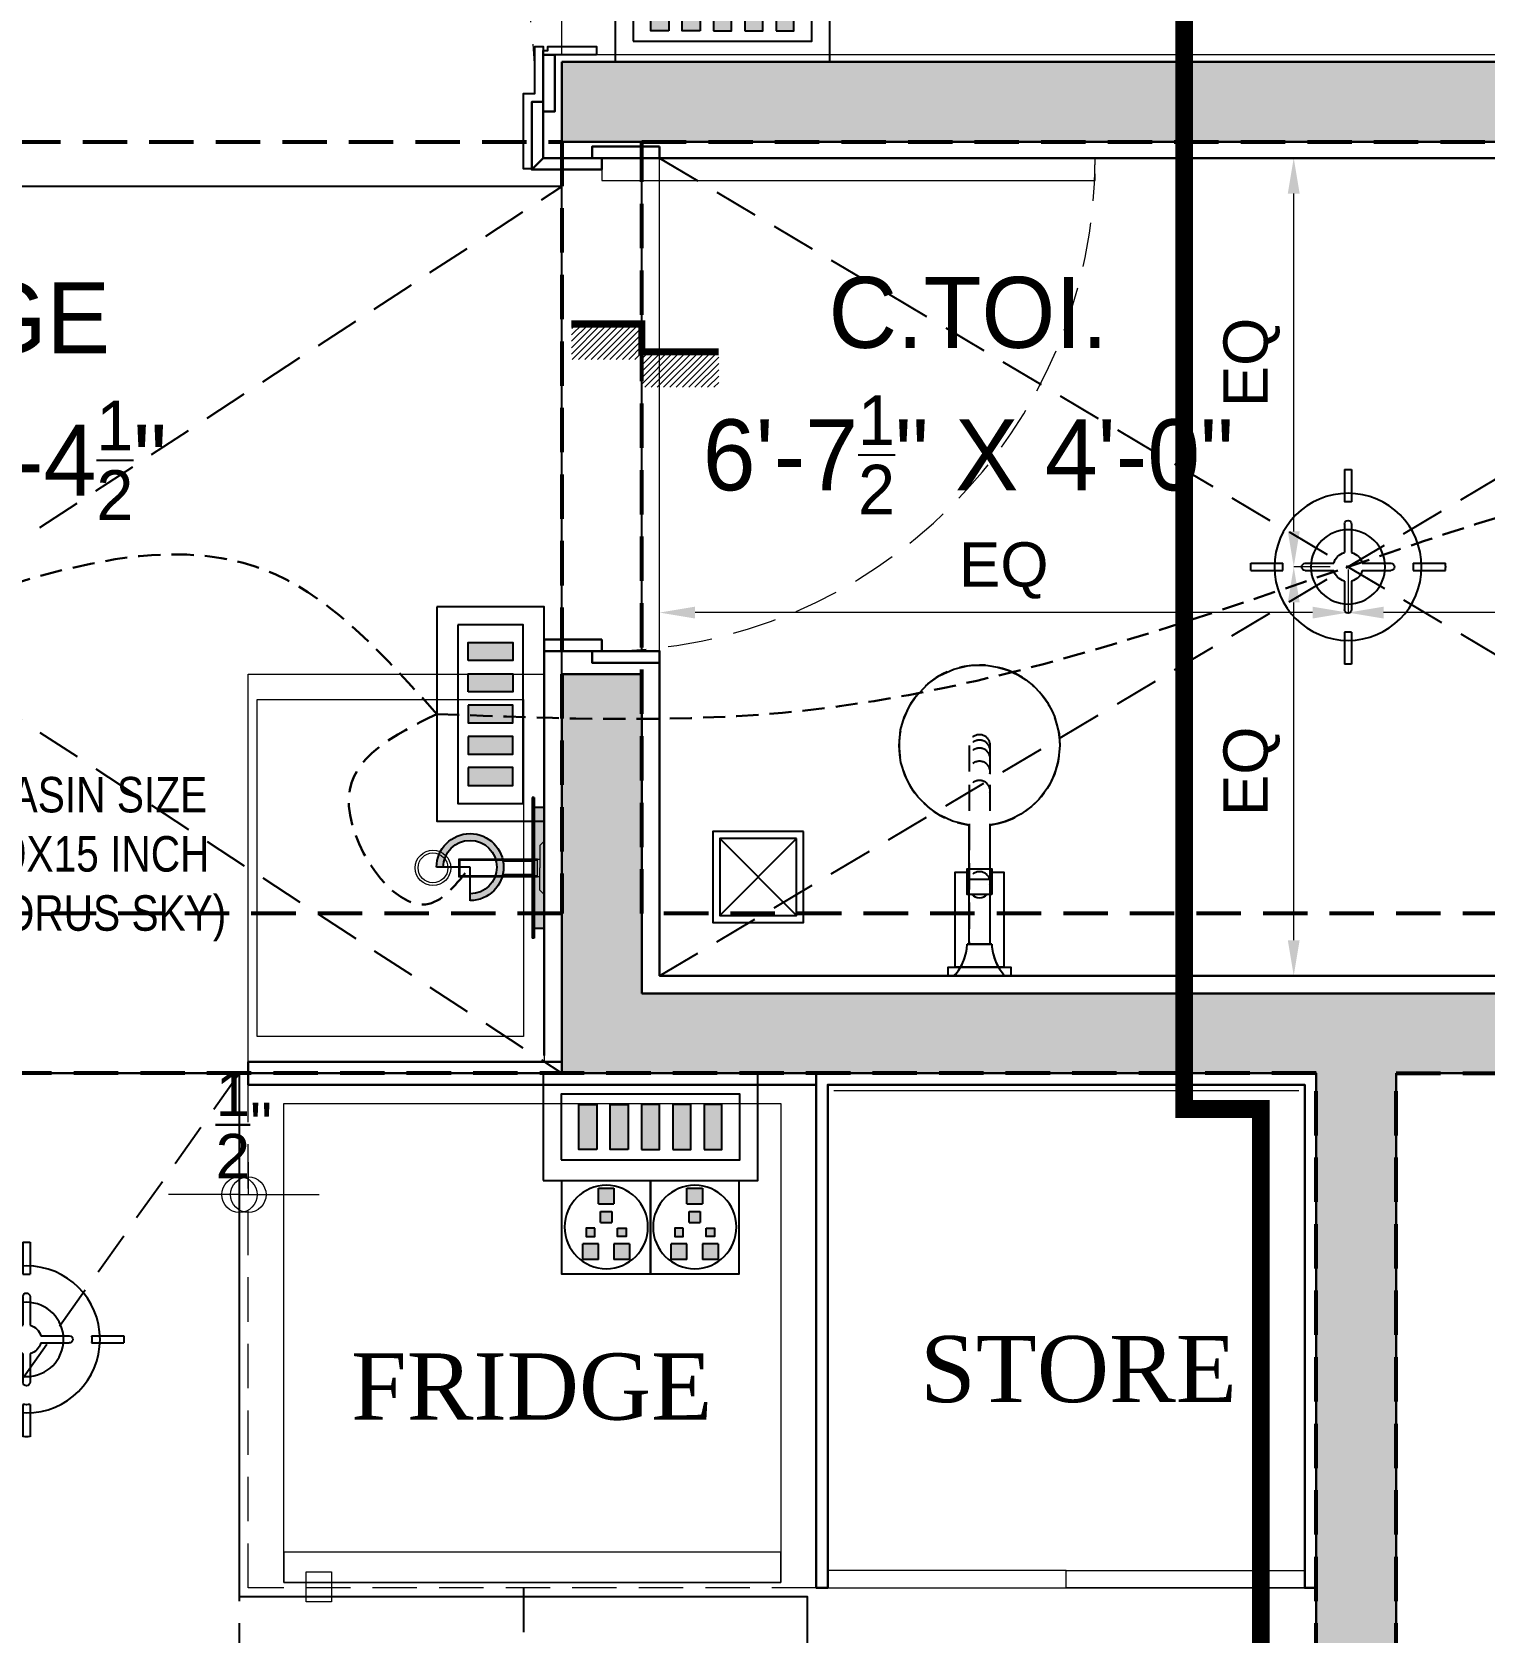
# Model space of a CAD drawing. Header units: inches. Extents: x 50354 to 53215, y -7830 to -6529.
# Drawn here: x 52980.6 to 53062.5, y -6867 to -6776.9 of the extents above; entities that cross this region are included whole.
import ezdxf

# ---------------------------------------------------------------- set-up
doc = ezdxf.new("R2010")
doc.units = ezdxf.units.IN
doc.header["$MEASUREMENT"] = 0
doc.header["$PDMODE"] = 2
for name, pattern in [('DASHED', [0.75, 0.5, -0.25]), ('DASHED2', [0.375, 0.25, -0.125]), ('HIDDEN', [0.375, 0.25, -0.125]), ('HIDDEN2', [0.1875, 0.125, -0.0625]), ('XR_ID 1F_FUR$0$XR_1F FURN$0$HIDDEN', [0.375, 0.25, -0.125])]:
    doc.linetypes.add(name, pattern=pattern)
for name, color, linetype in [('A-ST-02 HATCH', 7, 'Continuous'), ('BEAM', 6, 'DASHED'), ('CEILING', 7, 'Continuous'), ('d-w', 250, 'Continuous'), ('electriacl', 20, 'Continuous'), ('ELETRICAL', 6, 'Continuous'), ('granite', 16, 'Continuous'), ('TEXT', 7, 'Continuous'), ('XR_ID 1F_FUR$0$A-SANI-FIX', 134, 'Continuous')]:
    doc.layers.add(name, color=color, linetype=linetype)
for name, color, linetype, lineweight in [('DIM', 7, 'Continuous', 18), ('door', 251, 'Continuous', 9), ('FLOORING', 213, 'Continuous', 15), ('FUR', 252, 'Continuous', 18), ('INTEROR', 252, 'Continuous', 20), ('LVL.', 5, 'Continuous', 35), ('wall', 7, 'Continuous', 30)]:
    doc.layers.add(name, color=color, linetype=linetype, lineweight=lineweight)
doc.layers.add('FUNITURE', color=7, linetype='Continuous', lineweight=15, true_color=0x7d7673)
doc.styles.add('ARIAL', font='arial.ttf')
doc.styles.get("Standard").update_dxf_attribs({"font": 'ARLRDBD.TTF', "height": 3})
doc.dimstyles.new('dim01', dxfattribs={"dimtxt": 5.5, "dimasz": 4, "dimexe": 0, "dimexo": 1, "dimgap": 1, "dimtad": 1, "dimzin": 3, "dimdsep": 46, "dimlunit": 4, "dimtxsty": 'ARIAL', "dimblk": 'ARCHTICK', "dimcen": 4, "dimclrd": 250, "dimclre": 252, "dimclrt": 1, "dimadec": 0, "dimazin": 0, "dimtfac": 1, "dimtix": 1, "dimtmove": 2, "dimatfit": 3, "dimldrblk": 'ARCHTICK', "dimfxl": 1, "dimtolj": 1, "dimtzin": 0, "dimlwd": -1, "dimlwe": -1, "dimarcsym": 0})

# ---------------------------------------------------------------- blocks, each defined once
blk = doc.blocks.new('A$Ccdb0d0b3')
at = {"layer": 'XR_ID 1F_FUR$0$A-SANI-FIX', "lineweight": 0}
for p, q in [((16.17, 11.004), (15.92, 10.754)), ((16.17, 8.004), (16.17, 11.004)), ((11.43, 9), (11.43, 10)), ((15.79, 9.92), (11.43, 9.92)), ((15.79, 10), (15.92, 10)), ((11.43, 9.08), (15.79, 9.08)), ((15.79, 9.008), (15.92, 9.008)), ((16.17, 8.004), (15.92, 8.254))]:
    blk.add_line(p, q, dxfattribs=at)
for points in [[(15, 19), (15, 0), (0, 0), (0, 19)], [(11.35, 10), (11.35, 9), (15.79, 9), (15.79, 10)]]:
    blk.add_lwpolyline(points, close=True, dxfattribs=at)
for points in [[(16.17, 11.004), (15.92, 10.754), (15.92, 9.504)], [(16.17, 8.004), (15.92, 8.254), (15.92, 9.504)]]:
    blk.add_lwpolyline(points, dxfattribs=at)
for radius in [1, 0.84]:
    blk.add_circle((9.904, 9.5), radius, dxfattribs=at)
blk = doc.blocks.new('A$C429F5545')
at = {"layer": 'FLOORING', "ltscale": 20}
h = blk.add_hatch(dxfattribs=at)
h.set_pattern_fill('ANSI31', color=256)
h.set_pattern_definition([(45, (-31983.55618, 2830.83705), (-0.08838834765, 0.08838834765), [])])
h.paths.add_polyline_path([(2, 1.781), (0.014, 1.781), (0, 0.785), (1.986, 0.785), (1.986, 1)])
h.paths.add_polyline_path([(4.153, 1), (1.986, 1), (1.986, 0), (4.153, 0)])
at = {"layer": 'FLOORING', "ltscale": 20, "const_width": 0.2}
blk.add_lwpolyline([(0, 1.785), (1.986, 1.785), (1.986, 1), (4.153, 1)], dxfattribs=at)
blk = doc.blocks.new('XR_ID 1F_FUR$0$XR_1F FURN$0$A$C2113426E')
for p, q in [((316.3, 114.2), (329.7, 115)), ((329.7, 115), (351.8, 112.9)), ((256, 88.3), (269.1, 97.7)), ((269.1, 97.7), (286, 106.4)), ((286, 106.4), (305.4, 112.4)), ((305.4, 112.4), (316.3, 114.2)), ((351.8, 112.9), (369.6, 107.9)), ((369.6, 107.9), (387.6, 99.4)), ((387.6, 99.4), (398.3, 92.3)), ((398.3, 92.3), (417.9, 73.8)), ((229.1, 55.7), (239.6, 71.4)), ((239.6, 71.4), (256, 88.3)), ((417.9, 73.8), (429.6, 56.9)), ((221.4, 38.6), (229.1, 55.7)), ((429.6, 56.9), (438.7, 36.7)), ((215.7, 15), (221.4, 38.6)), ((438.7, 36.7), (443.4, 17.3)), ((443.4, 17.3), (444.4, 8.8)), ((444.4, 8.8), (444.7, 0)), ((216.2, -18.4), (215.7, -15)), ((217.4, -24.8), (216.2, -18.4)), ((444.1, -12), (441.8, -25.9)), ((444.7, 0), (444.1, -12)), ((220.3, -35.5), (217.4, -24.8)), ((224.5, -46.3), (220.3, -35.5)), ((437.3, -40.6), (430.9, -54.7)), ((441.8, -25.9), (437.3, -40.6)), ((231.2, -59.3), (224.5, -46.3)), ((242, -74.4), (231.2, -59.3)), ((423.6, -66.5), (414.7, -77.5)), ((430.9, -54.7), (423.6, -66.5)), ((252.4, -85.1), (242, -74.4)), ((267.9, -97), (252.4, -85.1)), ((403.3, -88.3), (391.6, -96.9)), ((414.7, -77.5), (403.3, -88.3)), ((274, -100.6), (267.9, -97)), ((288.7, -107.4), (274, -100.6)), ((306.4, -112.6), (288.7, -107.4)), ((329.7, -115), (306.4, -112.6)), ((346.1, -113.8), (329.7, -115)), ((370.8, -107.4), (346.1, -113.8)), ((378.5, -104.1), (370.8, -107.4)), ((391.6, -96.9), (378.5, -104.1))]:
    blk.add_line(p, q)
at = {"linetype": 'XR_ID 1F_FUR$0$XR_1F FURN$0$HIDDEN', "ltscale": 150}
for centre, radius, start, end in [((329.7, 0), 115, 187.4947, 172.5053), ((264.2, 0), 15.3, 258.5968, 101.4032), ((291.7, 0), 15.3, 258.5968, 101.4032), ((310.5, 0), 15.3, 258.5968, 101.4032), ((321.9, 0), 15.3, 258.5968, 101.4032), ((329.7, 0), 15.3, 258.5968, 101.4032)]:
    blk.add_arc(centre, radius, start, end, dxfattribs=at)
at = {"linetype": 'Continuous'}
blk.add_wipeout([(0, -45), (12, -45), (12, -35), (148, -35), (148, -17.5), (153, -17.5), (153, 17.5), (148, 17.5), (148, 35), (12, 35), (12, 45), (0, 45)], dxfattribs=at)
for p, q in [((0, -36), (0, 36)), ((0, 36), (2, 34.3)), ((2, 34.3), (5.6, 31.4)), ((5.6, 31.4), (9.8, 28.5)), ((9.8, 28.5), (16.7, 24.7)), ((16.7, 24.7), (24.8, 21.3)), ((24.8, 21.3), (33.1, 19)), ((33.1, 19), (38.3, 18.1)), ((38.3, 18.1), (45, 17.5)), ((45, 17.5), (45, 15)), ((45, 15), (215.7, 15)), ((20.9, -22.8), (15.6, -25.2)), ((25.5, -21.1), (20.9, -22.8)), ((33.4, -18.9), (25.5, -21.1)), ((41.3, -17.8), (33.4, -18.9)), ((45, -17.5), (41.3, -17.8)), ((215.7, -15), (45, -15)), ((45, -15), (45, -17.5)), ((2.6, -33.8), (0, -36)), ((10, -28.4), (2.6, -33.8)), ((15.6, -25.2), (10, -28.4))]:
    blk.add_line(p, q)
at = {"linetype": 'XR_ID 1F_FUR$0$XR_1F FURN$0$HIDDEN', "ltscale": 150}
for p, q in [((0, 36), (0, -36)), ((45, -17.5), (45, 17.5)), ((329.7, 15), (45, 15)), ((45, 15), (45, -15)), ((329.7, -15), (45, -15))]:
    blk.add_line(p, q, dxfattribs=at)
at = {"linetype": 'Continuous'}
blk.add_line((138, 17.5), (138, -16.9), dxfattribs=at)
for points in [[(0, 45), (12, 45), (12, -45), (0, -45)], [(116.4, -17.5), (116.4, 17.5), (153, 17.5), (153, -17.5)]]:
    blk.add_lwpolyline(points, close=True, dxfattribs=at)
blk.add_lwpolyline([(148, -17.5), (148, -35), (12, -35), (12, 35), (148, 35), (148, 17.5)], dxfattribs=at)
at = {"linetype": 'XR_ID 1F_FUR$0$XR_1F FURN$0$HIDDEN', "ltscale": 150}
for centre, radius, start, end in [((48, 88.7), 71.2, 227.6536, 267.6083), ((133.5, 0), 15.3, 258.5968, 101.4032), ((48, -88.7), 71.2, 92.3917, 132.3464)]:
    blk.add_arc(centre, radius, start, end, dxfattribs=at)
at = {"linetype": 'Continuous'}
blk.add_arc((126, 0), 14.6, 131.1373, 228.8627, dxfattribs=at)
blk = doc.blocks.new('A$C2115f274')
at = {"layer": 'XR_ID 1F_FUR$0$A-SANI-FIX', "lineweight": 30, "xscale": 0.0393700787, "yscale": 0.0393700787, "zscale": 0.0393700787, "rotation": 180}
blk.add_blockref('XR_ID 1F_FUR$0$XR_1F FURN$0$A$C2113426E', (0, 0), dxfattribs=at)
blk = doc.blocks.new('XR_ID 1F_FUR$0$XR_1F FURN$0$Xref-Changing Room$0$FD_Square')
at = {"color": 15}
for p, q in [((-55, -55), (55, 55)), ((-55, 55), (55, -55))]:
    blk.add_line(p, q, dxfattribs=at)
blk.add_lwpolyline([(-65, -65), (-65, 65), (65, 65), (65, -65)], close=True)
blk.add_lwpolyline([(-55, -55), (-55, 55), (55, 55), (55, -55)], close=True, dxfattribs=at)
blk = doc.blocks.new('A$C702c013f')
at = {"layer": 'FUR', "ltscale": 20}
for points in [[(0, 0), (0, 27), (28, 27), (28, 0)], [(0, 0), (28, 0), (28, 1.717), (0, 1.717)], [(1.268, 0.611), (2.687, 0.611), (2.687, -1.09), (1.268, -1.09)]]:
    blk.add_lwpolyline(points, close=True, dxfattribs=at)
at = {"layer": 'INTEROR', "color": 0, "insert": (3.789, 12.914), "char_height": 3.73109, "width": 162.06943, "attachment_point": 1}
blk.add_mtext('{\\fSylfaen|b0|i0|c0|p18;FRIDGE}', dxfattribs=at)
blk = doc.blocks.new('A$C614923fe')
at = {"layer": 'door', "color": 252}
blk.add_lwpolyline([(-0.47, -0.461), (-2.219, -0.461), (-2.221, 33.438, 0.009223), (-0.47, 33.438)], format="xyb", close=True, dxfattribs=at)
at = {"layer": 'FUNITURE', "linetype": 'HIDDEN', "ltscale": 10}
blk.add_arc((-0.47, 0.47), 32.96, 90.43397, 180, dxfattribs=at)
blk = doc.blocks.new('A$C02583b53')
at = {"layer": 'door', "color": 252}
blk.add_lwpolyline([(0, 0), (0, -1.256), (27.79, -1.258, -0.011806), (27.79, 0)], format="xyb", close=True, dxfattribs=at)
at = {"layer": 'FUNITURE', "linetype": 'HIDDEN', "ltscale": 10}
blk.add_arc((0, 0), 27.79, 270, 0, dxfattribs=at)
blk = doc.blocks.new('A$C5F573D35')
at = {"color": 1}
for p, q in [((-0.201, 5.483), (-0.201, 3.672)), ((0.201, 5.483), (0.201, 3.672)), ((-0.201, 2.413), (-0.201, 0.802)), ((0.201, 2.413), (0.201, 0.802)), ((-3.672, 0.201), (-5.483, 0.201)), ((-0.802, 0.201), (-2.413, 0.201)), ((2.413, 0.201), (0.802, 0.201)), ((5.483, 0.201), (3.672, 0.201)), ((-3.672, -0.201), (-5.483, -0.201)), ((-0.802, -0.201), (-2.413, -0.201)), ((-0.201, -0.802), (-0.201, -2.413)), ((0.201, -0.802), (0.201, -2.413)), ((2.413, -0.201), (0.802, -0.201)), ((5.483, -0.201), (3.672, -0.201)), ((-0.201, -3.672), (-0.201, -5.483)), ((0.201, -3.672), (0.201, -5.483))]:
    blk.add_line(p, q, dxfattribs=at)
for radius in [4.146, 2.092]:
    blk.add_circle((0, 0), radius, dxfattribs=at)
for centre, radius, start, end in [((0, 0), 5.483, 87.90335, 92.09665), ((0, 0), 3.678, 86.87322, 93.12678), ((0, 2.413), 0.201, 360, 180), ((0, 0), 5.483, 177.90335, 182.09665), ((0, 0), 3.678, 176.87322, 183.12678), ((-2.413, 0), 0.201, 90, 270), ((0, 0), 0.827, 104.03641, 165.96359), ((0, 0), 0.827, 14.03641, 75.96359), ((2.413, 0), 0.201, 270, 90), ((0, 0), 3.678, 356.87322, 3.12678), ((0, 0), 5.483, 357.90335, 2.09665), ((0, 0), 0.827, 194.03641, 255.96359), ((0, 0), 0.827, 284.03641, 345.96359), ((0, -2.413), 0.201, 180, 0), ((0, 0), 3.678, 266.87322, 273.12678), ((0, 0), 5.483, 267.90335, 272.09665)]:
    blk.add_arc(centre, radius, start, end, dxfattribs=at)
blk = doc.blocks.new('_Origin')
at = {"color": 0, "linetype": 'ByBlock', "lineweight": -2}
blk.add_line((0, 0), (-1, 0), dxfattribs=at)
blk.add_circle((0, 0), 0.5, dxfattribs=at)
blk = doc.blocks.new('*D852')
at = {"layer": 'Defpoints', "color": 0, "transparency": 16777216}
for p in [(52992.332, -6839.229), (52992.832, -6839.554), (52992.832, -6842.391)]:
    blk.add_point(p, dxfattribs=at)
at = {"layer": 'DIM', "color": 252, "transparency": 16777216}
for p, q in [((52992.332, -6840.229), (52992.332, -6842.391)), ((52992.832, -6840.554), (52992.832, -6842.391))]:
    blk.add_line(p, q, dxfattribs=at)
at = {"layer": 'DIM', "transparency": 16777216}
for p, q in [((52990.332, -6842.391), (52988.332, -6842.391)), ((52992.332, -6842.391), (52992.832, -6842.391)), ((52994.832, -6842.391), (52996.832, -6842.391))]:
    blk.add_line(p, q, dxfattribs=at)
at = {"layer": 'DIM', "transparency": 16777216, "xscale": 2, "yscale": 2, "zscale": 2}
blk.add_blockref('_Origin', (52992.332, -6842.391), dxfattribs=at)
at = {"layer": 'DIM', "transparency": 16777216, "xscale": 2, "yscale": 2, "zscale": 2, "rotation": 180}
blk.add_blockref('_Origin', (52992.832, -6842.391), dxfattribs=at)
at = {"layer": 'DIM', "color": 1, "lineweight": 30, "transparency": 16777216, "insert": (52992.582, -6838.465), "char_height": 2.5, "attachment_point": 5, "style": 'ARIAL'}
blk.add_mtext('\\A1;{\\H1x;\\S1/2;}"', dxfattribs=at)
blk = doc.blocks.new('_ArchTick')
at = {"color": 0, "linetype": 'ByBlock', "const_width": 0.15}
blk.add_lwpolyline([(-0.5, -0.5), (0.5, 0.5)], dxfattribs=at)
blk = doc.blocks.new('*D879')
at = {"layer": 'Defpoints', "color": 0, "transparency": 16777216}
for p in [(53051.733, -6783.97), (53054.792, -6783.97), (53054.792, -6807.01)]:
    blk.add_point(p, dxfattribs=at)
at = {"layer": 'DIM', "color": 252, "transparency": 16777216}
for p, q in [((53053.792, -6783.97), (53051.733, -6783.97)), ((53053.792, -6807.01), (53051.733, -6807.01))]:
    blk.add_line(p, q, dxfattribs=at)
at = {"layer": 'DIM', "transparency": 16777216}
blk.add_line((53051.733, -6805.01), (53051.733, -6785.97), dxfattribs=at)
for points in [[(53051.4, -6785.97), (53052.067, -6785.97), (53051.733, -6783.97)], [(53051.4, -6805.01), (53052.067, -6805.01), (53051.733, -6807.01)]]:
    blk.add_solid(points, dxfattribs=at)
at = {"layer": 'DIM', "color": 1, "lineweight": 30, "transparency": 16777216, "insert": (53049.364, -6795.49), "char_height": 2.5, "attachment_point": 5, "rotation": 90, "style": 'ARIAL'}
blk.add_mtext('\\A1;EQ', dxfattribs=at)
blk = doc.blocks.new('*D858')
at = {"layer": 'Defpoints', "color": 0, "transparency": 16777216}
for p in [(53051.733, -6807.01), (53054.147, -6807.01), (53054.147, -6830.05)]:
    blk.add_point(p, dxfattribs=at)
at = {"layer": 'DIM', "color": 252, "transparency": 16777216}
for p, q in [((53053.147, -6807.01), (53051.733, -6807.01)), ((53053.147, -6830.05), (53051.733, -6830.05))]:
    blk.add_line(p, q, dxfattribs=at)
at = {"layer": 'DIM', "transparency": 16777216}
blk.add_line((53051.733, -6828.05), (53051.733, -6809.01), dxfattribs=at)
for points in [[(53051.4, -6809.01), (53052.067, -6809.01), (53051.733, -6807.01)], [(53051.4, -6828.05), (53052.067, -6828.05), (53051.733, -6830.05)]]:
    blk.add_solid(points, dxfattribs=at)
at = {"layer": 'DIM', "color": 1, "lineweight": 30, "transparency": 16777216, "insert": (53049.364, -6818.53), "char_height": 2.5, "attachment_point": 5, "rotation": 90, "style": 'ARIAL'}
blk.add_mtext('\\A1;EQ', dxfattribs=at)
blk = doc.blocks.new('*D859')
at = {"layer": 'Defpoints', "color": 0, "transparency": 16777216}
for p in [(53093.582, -6803.916), (53054.792, -6807.01), (53054.792, -6809.586)]:
    blk.add_point(p, dxfattribs=at)
at = {"layer": 'DIM', "color": 252, "transparency": 16777216}
for p, q in [((53093.582, -6804.916), (53093.582, -6809.586)), ((53054.792, -6808.01), (53054.792, -6809.586))]:
    blk.add_line(p, q, dxfattribs=at)
at = {"layer": 'DIM', "transparency": 16777216}
blk.add_line((53091.582, -6809.586), (53056.792, -6809.586), dxfattribs=at)
for points in [[(53056.792, -6809.253), (53056.792, -6809.92), (53054.792, -6809.586)], [(53091.582, -6809.253), (53091.582, -6809.92), (53093.582, -6809.586)]]:
    blk.add_solid(points, dxfattribs=at)
at = {"layer": 'DIM', "color": 1, "lineweight": 30, "transparency": 16777216, "insert": (53074.187, -6807.217), "char_height": 2.5, "attachment_point": 5, "style": 'ARIAL'}
blk.add_mtext('\\A1;EQ', dxfattribs=at)
blk = doc.blocks.new('*D860')
at = {"layer": 'Defpoints', "color": 0, "transparency": 16777216}
for p in [(53054.792, -6806.166), (53016.002, -6809.26), (53016.002, -6809.586)]:
    blk.add_point(p, dxfattribs=at)
at = {"layer": 'DIM', "color": 252, "transparency": 16777216}
for p, q in [((53054.792, -6807.166), (53054.792, -6809.586)), ((53016.002, -6810.26), (53016.002, -6809.586))]:
    blk.add_line(p, q, dxfattribs=at)
at = {"layer": 'DIM', "transparency": 16777216}
blk.add_line((53052.792, -6809.586), (53018.002, -6809.586), dxfattribs=at)
for points in [[(53018.002, -6809.253), (53018.002, -6809.92), (53016.002, -6809.586)], [(53052.792, -6809.253), (53052.792, -6809.92), (53054.792, -6809.586)]]:
    blk.add_solid(points, dxfattribs=at)
at = {"layer": 'DIM', "color": 1, "lineweight": 30, "transparency": 16777216, "insert": (53035.397, -6807.217), "char_height": 2.5, "attachment_point": 5, "style": 'ARIAL'}
blk.add_mtext('\\A1;EQ', dxfattribs=at)
blk = doc.blocks.new('A$C6BFC328C')
h = blk.add_hatch(color=252)
h.paths.add_polyline_path([(6.5, 2.92), (5, 2.92), (5, 1.42), (6.5, 1.42)])
h.paths.add_polyline_path([(6.16, 3.62), (6.16, 4.43), (5.34, 4.43), (5.34, 3.62)])
h.paths.add_polyline_path([(4.79, 6.04), (3.71, 6.04), (3.71, 4.96), (4.79, 4.96)])
h.paths.add_polyline_path([(3.5, 8.27), (3.5, 6.77), (5, 6.77), (5, 8.27)])
h.paths.add_polyline_path([(3.16, 3.62), (3.16, 4.43), (2.34, 4.43), (2.34, 3.62)])
h.paths.add_polyline_path([(3.5, 1.42), (3.5, 2.92), (2, 2.92), (2, 1.42)])
for p, q in [((5, 8.27), (3.5, 8.27)), ((3.5, 8.27), (3.5, 6.77)), ((5, 6.77), (5, 8.27)), ((5, 6.77), (3.5, 6.77)), ((4.79, 6.04), (3.71, 6.04)), ((3.71, 6.04), (3.71, 4.96)), ((4.79, 4.96), (3.71, 4.96)), ((4.79, 4.96), (4.79, 6.04)), ((2, 2.92), (2, 1.42)), ((2, 2.92), (3.5, 2.92)), ((3.5, 2.92), (3.5, 1.42)), ((5, 2.92), (6.5, 2.92)), ((5, 1.42), (5, 2.92)), ((6.5, 1.42), (6.5, 2.92)), ((2, 1.42), (3.5, 1.42)), ((5, 1.42), (6.5, 1.42))]:
    blk.add_line(p, q)
for points in [[(8.5, 9), (0, 9), (0, 0), (8.5, 0)], [(3.16, 4.43), (2.34, 4.43), (2.34, 3.62), (3.16, 3.62)], [(5.34, 4.43), (6.16, 4.43), (6.16, 3.62), (5.34, 3.62)]]:
    blk.add_lwpolyline(points, close=True)
blk.add_circle((4.24, 4.54), 4)
blk = doc.blocks.new('A$C098C3DE6')
h = blk.add_hatch(color=252)
h.paths.add_polyline_path([(4.5, 3.22), (3, 3.22), (3, -0.54), (4.5, -0.54)])
h.paths.add_polyline_path([(7.12, 3.22), (5.62, 3.22), (5.62, -0.54), (7.12, -0.54)])
h.paths.add_polyline_path([(9.75, 3.22), (8.25, 3.22), (8.25, -0.54), (9.75, -0.54)])
h.paths.add_polyline_path([(10.87, -0.54), (12.37, -0.54), (12.37, 3.22), (10.87, 3.22)])
h.paths.add_polyline_path([(15, 3.22), (13.5, 3.22), (13.5, -0.54), (15, -0.54)])
for points in [[(18, 5.84), (0, 5.84), (0, -3.16), (18, -3.16)], [(16.5, 4.09), (1.5, 4.09), (1.5, -1.41), (16.5, -1.41)], [(4.5, 3.22), (3, 3.22), (3, -0.54), (4.5, -0.54)], [(7.12, 3.22), (5.62, 3.22), (5.62, -0.54), (7.12, -0.54)], [(9.75, 3.22), (8.25, 3.22), (8.25, -0.54), (9.75, -0.54)], [(10.87, 3.22), (12.37, 3.22), (12.37, -0.54), (10.87, -0.54)], [(13.5, 3.22), (15, 3.22), (15, -0.54), (13.5, -0.54)]]:
    blk.add_lwpolyline(points, close=True)
blk = doc.blocks.new('A$C2A2F43BF')
at = {"layer": 'ELETRICAL', "xscale": 0.8240838502533734, "yscale": 0.8240838502533734, "zscale": 0.8240838502533734}
blk.add_blockref('A$C098C3DE6', (-2.88, 0.78), dxfattribs=at)
blk = doc.blocks.new('A$Ce8dab729')
at = {"layer": 'FUR'}
for p, q in [((16.732, 29.611), (16.732, 74.124)), ((17.717, 29.576), (17.717, 74.124)), ((18.701, 29.541), (18.701, 74.124)), ((66, 64.282), (0, 64.282)), ((66, 63.298), (0, 63.298)), ((66, 62.313), (0, 62.313))]:
    blk.add_line(p, q, dxfattribs=at)
at = {"layer": 'FUR', "ltscale": 20}
for points in [[(66, 75), (66, 3), (0, 3), (0, 75)], [(66, 3), (66, 0), (0, 0), (0, 3)]]:
    blk.add_lwpolyline(points, close=True, dxfattribs=at)
at = {"layer": 'FUR'}
for centre, radius, start, end in [((0.991, 18.349), 3.256, 1.91861, 35.88698), ((5.103, 21.269), 1.788, 214.44343, 284.18284), ((11.79, -5.194), 25.507, 86.22198, 104.18284), ((15.152, -5.194), 25.507, 75.81716, 93.77802), ((21.839, 21.269), 1.788, 255.81716, 325.55657), ((25.951, 18.349), 3.256, 144.11302, 178.08139), ((34.978, 18.349), 3.256, 1.91861, 35.88698), ((39.09, 21.269), 1.788, 214.44343, 284.18284), ((45.777, -5.194), 25.507, 86.22198, 104.18284), ((49.139, -5.194), 25.507, 75.81716, 93.77802), ((55.826, 21.269), 1.788, 255.81716, 325.55657), ((59.938, 18.349), 3.256, 144.11302, 178.08139), ((41.315, 11.389), 37.738, 169.20261, 176.99342), ((-14.372, 11.389), 37.738, 3.00658, 10.79739), ((75.301, 11.389), 37.738, 169.20261, 176.99342), ((19.614, 11.389), 37.738, 3.00658, 10.79739), ((41.315, 15.347), 37.738, 183.00658, 190.79739), ((-14.372, 15.347), 37.738, 349.20261, 356.99342), ((75.301, 15.347), 37.738, 183.00658, 190.79739), ((19.614, 15.347), 37.738, 349.20261, 356.99342), ((0.991, 8.387), 3.256, 324.11302, 358.08139), ((0.991, 8.387), 3.256, 324.11302, 358.08139), ((0.991, 8.387), 3.256, 324.11302, 358.08139), ((25.951, 8.387), 3.256, 181.91861, 215.88698), ((25.951, 8.387), 3.256, 181.91861, 215.88698), ((25.951, 8.387), 3.256, 181.91861, 215.88698), ((34.978, 8.387), 3.256, 324.11302, 358.08139), ((34.978, 8.387), 3.256, 324.11302, 358.08139), ((34.978, 8.387), 3.256, 324.11302, 358.08139), ((59.938, 8.387), 3.256, 181.91861, 215.88698), ((59.938, 8.387), 3.256, 181.91861, 215.88698), ((59.938, 8.387), 3.256, 181.91861, 215.88698), ((5.103, 5.467), 1.788, 75.81716, 145.55657), ((21.839, 5.467), 1.788, 34.44343, 104.18284), ((39.09, 5.467), 1.788, 75.81716, 145.55657), ((55.826, 5.467), 1.788, 34.44343, 104.18284), ((11.79, 31.93), 25.507, 255.81716, 273.77802), ((15.152, 31.93), 25.507, 266.22198, 284.18284), ((45.777, 31.93), 25.507, 255.81716, 273.77802), ((49.139, 31.93), 25.507, 266.22198, 284.18284)]:
    blk.add_arc(centre, radius, start, end, dxfattribs=at)
for points, knots in [([(54.425, 32.939), (53.119, 32.105), (49.278, 29.651), (36.567, 28.785), (20.305, 29.451), (0, 29.997)], [0, 0, 0, 0, 4.667193, 13.734324, 55.09667, 55.09667, 55.09667, 55.09667]), ([(66, 26.605), (66.064, 27.253), (58.451, 28.265), (55.489, 31.703), (54.425, 32.939)], [0, 0, 0, 0, 8.68982, 13.565889, 13.565889, 13.565889, 13.565889]), ([(0, 29.997), (19.891, 28.526), (35.488, 26.083), (57.207, 26.457), (66, 26.605)], [0, 0, 0, 0, 39.822879, 66.149382, 66.149382, 66.149382, 66.149382])]:
    blk.add_open_spline(points, degree=3, knots=knots, dxfattribs=at)
blk = doc.blocks.new('grsegregr')
at = {"layer": 'FUR', "ltscale": 20}
blk.add_blockref('A$Ce8dab729', (50742.939, -6778.15), dxfattribs=at)
blk = doc.blocks.new('A$C6E955235')
h = blk.add_hatch(color=5)
h.paths.add_polyline_path([(0.67, 8.74), (0, 8.74), (0, 0.67), (0.67, 0.67)])
h.paths.add_polyline_path([(6.75, 4.76), (7.21, 4.76, 2.414214), (4.96, 2.51), (4.96, 2.97, -2.414214)])
at = {"color": 5}
for p, q in [((0, 0.67), (0, 8.74)), ((0, 8.74), (0.67, 8.74)), ((0.67, 9.41), (0.67, 0)), ((0.67, 9.41), (0.81, 9.41)), ((0.81, 9.41), (0.81, 0)), ((0.81, 5.16), (2.76, 5.16)), ((4.96, 2.51), (4.96, 4.76)), ((4.96, 4.76), (7.21, 4.76)), ((0.81, 4.25), (2.79, 4.25)), ((0.67, 0.67), (0, 0.67)), ((0.67, 0), (0.81, 0))]:
    blk.add_line(p, q, dxfattribs=at)
for radius in [2.24, 1.79]:
    blk.add_arc((4.96, 4.76), radius, 0, 270, dxfattribs=at)

msp = doc.modelspace()

# ---------------------------------------------------------------- hatches: boundary and pattern name
at = {"layer": 'A-ST-02 HATCH', "ltscale": 5, "true_color": 0x636466, "transparency": 33554687}
h = msp.add_hatch(color=251, dxfattribs=at)
h.dxf.hatch_style = 1
h.paths.add_polyline_path([(52974.50219, -6622.55013), (53028.50219, -6622.55013), (53028.50219, -6646.55013), (53033.00219, -6646.55013), (53033.00219, -6618.05013), (52911.50219, -6618.05013), (52911.50219, -6646.55013), (52916.00219, -6646.55013), (52916.00219, -6622.55013), (52970.00219, -6622.55013), (52970.00219, -6783.05013), (52974.50219, -6783.05013)])
h.paths.add_polyline_path([(53177.50219, -6939.55013), (53173.00219, -6939.55013), (53173.00219, -7070.05013), (53023.00219, -7070.05013), (53023.00219, -7079.05013), (53177.50219, -7079.05013)])
h.paths.add_polyline_path([(52981.00219, -6939.55013), (52976.50219, -6939.55013), (52976.50219, -7079.05013), (52981.00219, -7079.05013)])
h.paths.add_polyline_path([(52976.50219, -6992.05013), (52952.50219, -6992.05013), (52952.50219, -6996.55013), (52976.50219, -6996.55013)])
h.paths.add_polyline_path([(52976.50219, -7074.55013), (52952.50219, -7074.55013), (52952.50219, -7079.05013), (52976.50219, -7079.05013)])
h.paths.add_polyline_path([(52896.50219, -6917.55013), (52892.00219, -6917.55013), (52892.00219, -6944.05013), (52946.50219, -6944.05013), (52946.50219, -6939.55013), (52896.50219, -6939.55013)])
h.paths.add_polyline_path([(53057.50219, -6835.55013), (53099.00219, -6835.55013), (53099.00219, -6819.05013), (53094.50219, -6819.05013), (53094.50219, -6831.05013), (53015.00219, -6831.05013), (53015.00219, -6813.05013), (53010.50219, -6813.05013), (53010.50219, -6835.55013), (53053.00219, -6835.55013), (53053.00219, -6944.05013), (53069.50219, -6944.05013), (53069.50219, -6939.55013), (53057.50219, -6939.55013)])
h.paths.add_polyline_path([(52934.00219, -6778.55013), (52929.50219, -6778.55013), (52929.50219, -6831.05013), (52883.00219, -6831.05013), (52883.00219, -6835.55013), (52892.00219, -6835.55013), (52892.00219, -6859.95013), (52896.50219, -6859.95013), (52896.50219, -6835.55013), (52934.00219, -6835.55013)])
h.paths.add_polyline_path([(53099.00219, -6642.05013), (53094.50219, -6642.05013), (53094.50219, -6778.55013), (53010.50219, -6778.55013), (53010.50219, -6783.05013), (53094.50219, -6783.05013), (53094.50219, -6795.05013), (53099.00219, -6795.05013), (53099.00219, -6783.05013)])
h.paths.add_polyline_path([(52845.50219, -6642.05013), (52845.50219, -6831.05013), (52836.50219, -6831.05013), (52836.50219, -6835.55013), (52859.00219, -6835.55013), (52859.00219, -6831.05013), (52850.00219, -6831.05013), (52850.00219, -6783.05013), (52899.50219, -6783.05013), (52899.50219, -6778.55013), (52850.00219, -6778.55013), (52850.00219, -6642.05013)])

# ---------------------------------------------------------------- linework, layer by layer
at = {"layer": 'BEAM', "color": 240, "lineweight": 53, "ltscale": 5, "true_color": 0xed1f24}
for points in [[(53010.50219, -6783.05013), (53010.50219, -6826.55013), (52852.25219, -6826.55013), (52852.25219, -6783.05013)], [(52904.00219, -6936.55013), (53053.00219, -6936.55013), (53053.00219, -6835.55013), (52904.00219, -6835.55013)]]:
    msp.add_lwpolyline(points, close=True, dxfattribs=at)
at = {"layer": 'CEILING', "ltscale": 5}
for points in [[(53008.80219, -6784.57013), (53008.33219, -6784.57013), (53008.33219, -6780.33013), (53008.98219, -6780.33013), (53008.98219, -6777.68024), (53009.45219, -6777.68023), (53009.45219, -6780.80013), (53008.80219, -6780.80013)], [(53012.45219, -6778.15019), (53009.45219, -6778.15023), (53009.45218, -6777.91518), (53009.70218, -6777.91518), (53009.70218, -6777.68023), (53012.45219, -6777.68013)], [(52934.00219, -6835.55013), (53010.50219, -6835.55013), (53010.50221, -6785.57008), (52934.00221, -6785.57008)]]:
    msp.add_lwpolyline(points, close=True, dxfattribs=at)
at = {"layer": 'CEILING'}
msp.add_lwpolyline([(52920.60219, -6835.55013), (52920.60219, -6936.55013), (53024.33219, -6936.55013), (53024.33219, -6865.05013), (52992.33219, -6865.05013), (52992.33219, -6835.55013)], close=True, dxfattribs=at)
at = {"layer": 'd-w', "lineweight": -3, "ltscale": 20}
msp.add_line((53015.00219, -6811.76013), (53015.00219, -6783.97013), dxfattribs=at)
at = {"layer": 'electriacl', "color": 6, "linetype": 'HIDDEN2', "lineweight": 30, "ltscale": 10, "const_width": 1}
msp.add_lwpolyline([(53045.56373, -6774.05013), (53045.56373, -6837.5616), (53049.87719, -6837.5616), (53049.87719, -6910.74091), (53060.53273, -6910.74091)], dxfattribs=at)
at = {"layer": 'electriacl', "color": 3, "linetype": 'HIDDEN2', "lineweight": 30, "ltscale": 10}
msp.add_spline([(53054.79219, -6807.01013), (53077.95972, -6801.05179), (53094.50219, -6801.39033)], degree=3, dxfattribs=at)
at = {"layer": 'electriacl', "color": 187, "linetype": 'HIDDEN2', "lineweight": 30, "ltscale": 10, "true_color": 0x4a328b}
for points in [[(53003.45862, -6815.3037), (52994.34213, -6807.42337), (52972.2522, -6810.5601)], [(53029.00219, -7085.0937), (53019.7076, -7092.81997), (53009.74618, -7094.32086), (53001.10212, -7018.82022), (52995.29782, -6943.07691), (52992.33219, -6895.46464), (52971.19599, -6858.9184), (52952.9898, -6829.09894), (52941.87086, -6811.88423), (52934.40219, -6810.02513)], [(53003.45862, -6815.3037), (52998.5, -6820), (53003, -6826), (53005.32411, -6823.92581)]]:
    msp.add_spline(points, degree=3, dxfattribs=at)
at = {"layer": 'ELETRICAL', "color": 7, "linetype": 'DASHED2', "ltscale": 10, "true_color": 0xffffff}
msp.add_line((52992.33219, -6835.55013), (52920.60219, -6936.55013), dxfattribs=at)
at = {"layer": 'ELETRICAL', "color": 18, "linetype": 'DASHED2', "ltscale": 10, "true_color": 0x000000}
msp.add_line((52992.33219, -6936.55013), (52992.33219, -6835.55013), dxfattribs=at)
at = {"layer": 'ELETRICAL', "color": 7, "linetype": 'DASHED2', "ltscale": 10}
for points in [[(52934.00219, -6835.55013), (53010.50221, -6785.57008)], [(52934.00221, -6785.57008), (53010.50219, -6835.55013)], [(53008.33219, -6864.55013), (53008.33219, -6936.55013)]]:
    msp.add_lwpolyline(points, dxfattribs=at)
at = {"layer": 'FUNITURE', "ltscale": 20}
for points in [[(53025.48219, -6864.55013), (53038.91719, -6864.55013), (53038.91719, -6863.56588), (53025.48219, -6863.56588)], [(53052.35219, -6864.55013), (53038.91719, -6864.55013), (53038.91719, -6863.56588), (53052.35219, -6863.56588)]]:
    msp.add_lwpolyline(points, close=True, dxfattribs=at)
msp.add_lwpolyline([(53025.48219, -6864.55013), (53052.35219, -6864.55013)], dxfattribs=at)
at = {"layer": 'FUR', "ltscale": 20}
msp.add_line((53052.01794, -6836.53438), (53025.81644, -6836.53438), dxfattribs=at)
msp.add_lwpolyline([(52992.83219, -6813.05013), (53009.50219, -6813.05013), (53009.50219, -6834.90013), (52992.83219, -6834.90013)], close=True, dxfattribs=at)
at = {"layer": 'FUR', "linetype": 'HIDDEN', "ltscale": 10}
msp.add_lwpolyline([(53024.83219, -6864.55013), (52992.83219, -6864.55013), (52992.83219, -6836.20013)], dxfattribs=at)
at = {"layer": 'granite', "lineweight": 30}
for points in [[(53010.10219, -6778.15013), (53009.45219, -6778.15013), (53009.45219, -6781.34829), (53010.10219, -6781.34829)], [(53008.80219, -6780.80013), (53009.45219, -6780.80013), (53009.45219, -6783.97013), (53008.80219, -6784.62013)], [(53016.00219, -6783.32013), (53016.00219, -6783.97013), (53012.20403, -6783.97013), (53012.20403, -6783.32013)], [(53012.75219, -6784.62013), (53012.75219, -6783.97013), (53009.45219, -6783.97013), (53008.80219, -6784.62013)], [(53012.75219, -6811.11013), (53012.75219, -6811.76013), (53009.50219, -6811.76013), (53009.50219, -6811.11013)], [(53016.00219, -6812.41013), (53016.00219, -6811.76013), (53012.20403, -6811.76013), (53012.20403, -6812.41013)], [(52992.83219, -6835.55013), (53010.50219, -6835.55013), (53010.50219, -6834.90013), (52992.83219, -6834.90013)], [(52992.83219, -6836.20013), (53024.83219, -6836.20013), (53024.83219, -6835.55013), (52992.83219, -6835.55013)], [(53025.48219, -6864.55013), (53025.48219, -6836.20013), (53052.35219, -6836.20013), (53052.35219, -6864.55013), (53053.00219, -6864.55013), (53053.00219, -6835.55013), (53024.83219, -6835.55013), (53024.83219, -6864.55013)]]:
    msp.add_lwpolyline(points, close=True, dxfattribs=at)
at = {"layer": 'wall', "ltscale": 20}
for p, q in [((53010.50219, -6778.55013), (53010.50219, -6783.05013)), ((53094.50219, -6778.55013), (53010.50219, -6778.55013)), ((53094.50219, -6783.05013), (53010.50219, -6783.05013)), ((53015.00219, -6813.05013), (53010.50219, -6813.05013)), ((53010.50219, -6813.05013), (53010.50219, -6835.55013)), ((53015.00219, -6813.05013), (53015.00219, -6831.05013)), ((53094.50219, -6831.05013), (53015.00219, -6831.05013)), ((53053.00219, -6835.55013), (53010.50219, -6835.55013)), ((53053.00219, -6835.55013), (53053.00219, -6944.05013)), ((53099.00219, -6835.55013), (53057.50219, -6835.55013))]:
    msp.add_line(p, q, dxfattribs=at)
at = {"layer": 'wall', "color": 3}
msp.add_line((53009.50219, -6811.76013), (53009.50219, -6834.55013), dxfattribs=at)
at = {"layer": 'wall', "ltscale": 20}
msp.add_lwpolyline([(53057.50219, -6835.55013), (53057.50219, -6939.55013), (53069.50219, -6939.55013), (53069.50219, -6944.05013), (53053.00219, -6944.05013)], dxfattribs=at)

# ---------------------------------------------------------------- block references
at = {"ltscale": 20}
for name, p in [('A$Ccdb0d0b3', (52993.33219, -6833.47513)), ('A$C702c013f', (52994.83219, -6864.25255))]:
    msp.add_blockref(name, p, dxfattribs=at)
at = {"layer": 'electriacl', "xscale": 0.8148539097295469, "yscale": 0.8148539097295469, "zscale": 0.8148539097295469}
for p, rotation in [((53023.24198, -6773.99734), 179.9999999999999), ((53008.0114, -6818.99992), 89.99999999999997), ((53019.18646, -6837.04091), 180)]:
    msp.add_blockref('A$C2A2F43BF', p, dxfattribs=dict(at, rotation=rotation))
at = {"layer": 'ELETRICAL', "ltscale": 8, "xscale": -1}
for p in [(53054.79219, -6807.01013), (52980.33219, -6850.55013)]:
    msp.add_blockref('A$C5F573D35', p, dxfattribs=at)
at = {"layer": 'ELETRICAL', "ltscale": 8, "xscale": -0.8421139479017199, "yscale": 0.8421139479017199, "zscale": 0.8421139479017199}
msp.add_blockref('A$C6E955235', (53009.50219, -6827.93896), dxfattribs=at)
at = {"layer": 'ELETRICAL', "xscale": -0.587298040195678, "yscale": 0.587298040195678, "zscale": 0.587298040195678}
for p in [(53015.49024, -6846.87938), (53020.47829, -6846.87938)]:
    msp.add_blockref('A$C6BFC328C', p, dxfattribs=at)
at = {"layer": 'FUNITURE', "ltscale": 20, "xscale": -1}
msp.add_blockref('A$C614923fe', (52975.55219, -6780.80013), dxfattribs=at)
at = {"layer": 'FUNITURE', "ltscale": 20}
msp.add_blockref('A$C02583b53', (53012.75219, -6783.97013), dxfattribs=at)
at = {"layer": 'LVL.', "ltscale": 20, "xscale": 2, "yscale": 2, "zscale": 2}
msp.add_blockref('A$C429F5545', (53011.02982, -6796.89014), dxfattribs=at)
at = {"layer": 'XR_ID 1F_FUR$0$A-SANI-FIX', "lineweight": 30, "xscale": -0.0393700787, "yscale": 0.0393700787, "zscale": 0.0393700787, "rotation": 89.99999999999993}
msp.add_blockref('XR_ID 1F_FUR$0$XR_1F FURN$0$Xref-Changing Room$0$FD_Square', (53021.56124, -6824.49107), dxfattribs=at)

# ---------------------------------------------------------------- texts
at = {"layer": 'INTEROR', "color": 0, "attachment_point": 1}
for s, insert, char_height, width in [('\\pxqc;{\\fArial Narrow|b0|i0|c0|p34;BASIN SIZE\\P19X15 INCH \\P(TORUS SKY)}', (52964.77463, -6818.84857), 2, 38.8783504), ('{\\fSylfaen|b0|i0|c0|p18;STORE}', (53030.68087, -6850.35258), 3.7310949, 20.9231069)]:
    msp.add_mtext(s, dxfattribs=dict(at, insert=insert, char_height=char_height, width=width))
at = {"layer": 'TEXT', "ltscale": 20, "char_height": 4, "attachment_point": 5}
for s, width, insert in [('\\A1;PASSAGE \\P6\'-4{\\H0.7x;\\S1/2;}" X 4\'-4{\\H0.7x;\\S1/2;}"', 34.6481824, (52972.25219, -6797.66907)), ('\\A1;C.TOI. \\P6\'-7{\\H0.7x;\\S1/2;}" X 4\'-0"', 33.63155, (53033.39757, -6797.361))]:
    msp.add_mtext_dynamic_manual_height_columns(s, width=width, gutter_width=1.15, heights=[0], dxfattribs=dict(at, insert=insert))

# ---------------------------------------------------------------- dimensions: what is measured, and where the dimension line sits
at = {"layer": 'DIM', "color": 6, "lineweight": 30}
for base, p1, p2, picture, middle in [((53051.73324, -6783.97013), (53054.79219, -6807.01013), (53054.79219, -6783.97013), '*D879', (53049.36387, -6795.49013)), ((53051.73324, -6807.01013), (53054.14719, -6830.05013), (53054.14719, -6807.01013), '*D858', (53049.36387, -6818.53013))]:
    dim = msp.add_linear_dim(base=base, p1=p1, p2=p2, angle=90, text='EQ', dimstyle='dim01', override={"dimtxt": 2.5, "dimasz": 2, "dimdec": 1, "dimsah": 1, "dimclrd": 256, "dimfxl": 0.125}, dxfattribs=at)
    dim.commit()
    dim.dimension.update_dxf_attribs({"geometry": picture, "text_midpoint": middle})
for base, p1, p2, picture, middle in [((53054.79219, -6809.58618), (53093.58219, -6803.91626), (53054.79219, -6807.01013), '*D859', (53074.18719, -6807.21681)), ((53016.00219, -6809.58618), (53054.79219, -6806.16626), (53016.00219, -6809.26013), '*D860', (53035.39719, -6807.21681))]:
    dim = msp.add_linear_dim(base=base, p1=p1, p2=p2, text='EQ', dimstyle='dim01', override={"dimtxt": 2.5, "dimasz": 2, "dimdec": 1, "dimsah": 1, "dimclrd": 256, "dimfxl": 0.125}, dxfattribs=at)
    dim.commit()
    dim.dimension.update_dxf_attribs({"geometry": picture, "text_midpoint": middle})
dim = msp.add_linear_dim(base=(52992.83219, -6842.39146), p1=(52992.33219, -6839.22924), p2=(52992.83219, -6839.55424), dimstyle='dim01', override={"dimtxt": 2.5, "dimasz": 2, "dimdec": 1, "dimblk1": 'Origin', "dimblk2": 'Origin', "dimsah": 1, "dimclrd": 256, "dimfxl": 0.125}, dxfattribs=at)
dim.commit()
dim.dimension.update_dxf_attribs({"geometry": '*D852', "text_midpoint": (52992.58219, -6838.46456)})

# ---------------------------------------------------------------- next in the draw order: block references
at = {"layer": 'FUNITURE', "ltscale": 20, "rotation": 270}
msp.add_blockref('A$C2115f274', (53034.02853, -6830.05013), dxfattribs=at)

# ---------------------------------------------------------------- next in the draw order: linework, layer by layer
at = {"layer": 'BEAM', "color": 240, "lineweight": 53, "ltscale": 5, "true_color": 0xed1f24}
msp.add_lwpolyline([(52826.75219, -6835.55013), (52892.00219, -6835.55013), (52892.00219, -6944.05013), (52976.50219, -6944.05013), (52976.50219, -7079.05013), (53177.50219, -7079.05013), (53177.50219, -6936.55013), (53057.50219, -6936.55013), (53057.50219, -6835.55013), (53099.00219, -6835.55013), (53099.00219, -6642.05013), (52976.75219, -6642.05013), (52976.75219, -6618.05013), (52967.75219, -6618.05013), (52967.75219, -6642.05013), (52843.25219, -6642.05013), (52843.25219, -6826.55013), (52826.75219, -6826.55013)], dxfattribs=at)
msp.add_lwpolyline([(53090.00219, -6783.05013), (53090.00219, -6826.55013), (53015.00219, -6826.55013), (53015.00219, -6783.05013)], close=True, dxfattribs=at)
at = {"layer": 'electriacl', "color": 187, "linetype": 'HIDDEN2', "lineweight": 30, "ltscale": 10, "true_color": 0x4a328b}
msp.add_spline([(53003.45862, -6815.3037), (53024.2021, -6815.10301), (53054.79219, -6807.01013)], degree=3, dxfattribs=at)
at = {"layer": 'ELETRICAL', "color": 7, "linetype": 'DASHED2', "ltscale": 10, "true_color": 0xffffff}
for p, q in [((53016.00219, -6830.05013), (53093.58219, -6783.97013)), ((53016.00219, -6783.97013), (53080.95523, -6822.55013))]:
    msp.add_line(p, q, dxfattribs=at)
at = {"layer": 'FUNITURE', "ltscale": 5}
msp.add_lwpolyline([(53093.58219, -6783.97013), (53093.58219, -6822.55013), (53065.00219, -6822.55013), (53065.00219, -6830.05013), (53016.00219, -6830.05013), (53016.00219, -6783.97013)], close=True, dxfattribs=at)
at = {"layer": 'wall', "color": 3}
msp.add_lwpolyline([(53016.00219, -6783.97013), (53093.58219, -6783.97013), (53093.58219, -6822.55013), (53065.00219, -6822.55013), (53065.00219, -6830.05013), (53016.00219, -6830.05013), (53016.00219, -6812.41013)], dxfattribs=at)

# ---------------------------------------------------------------- next in the draw order: block references
at = {"layer": 'FUNITURE'}
msp.add_blockref('grsegregr', (2267.56288, 0), dxfattribs=at)

doc.saveas('drawing.dxf')
